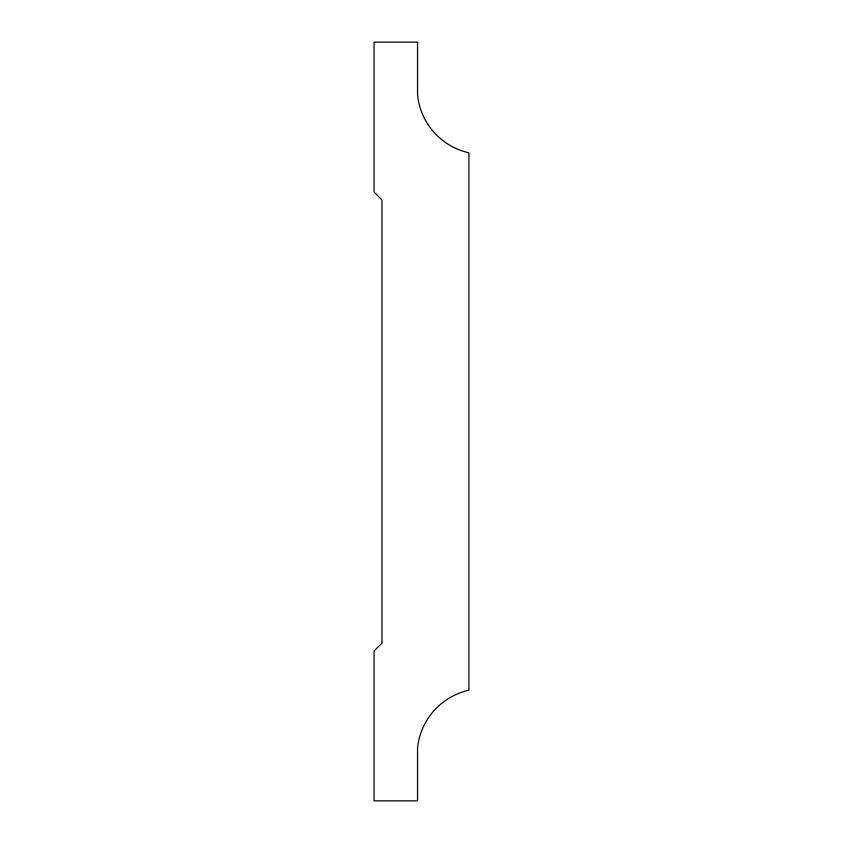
<?xml version="1.0" encoding="UTF-8"?>
<svg xmlns="http://www.w3.org/2000/svg" width="843" height="843" viewBox="0 0 843 843"><rect width="100%" height="100%" fill="white"/><g stroke="black" fill="none" stroke-linecap="round" stroke-linejoin="round"><path stroke-width="1.26" d="M381.984 643.083L374.081 650.986L374.081 800.85L417.548 800.85L417.548 748.099A66.102 66.102 0 0 1 468.919 690.206L468.919 152.794A66.102 66.102 0 0 1 417.548 94.901L417.548 42.15L374.081 42.15L374.081 192.014L381.984 199.917L381.984 643.083"/></g></svg>
